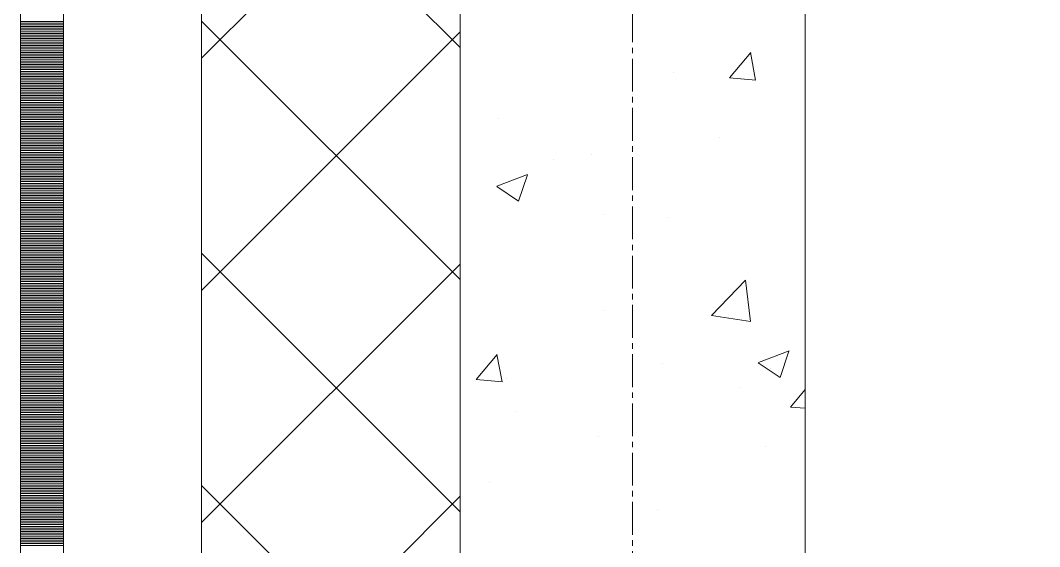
# Model space of a CAD drawing. Header units: millimetres. Extents: x 470010 to 1231400, y -134005 to 421770.
# Drawn here: x 806168 to 806759, y 154413 to 154719 of the extents above; entities that cross this region are included whole.
import ezdxf
from ezdxf.enums import TextEntityAlignment as Align

# ---------------------------------------------------------------- set-up
doc = ezdxf.new("R2010")
doc.units = ezdxf.units.MM
doc.linetypes.add('CENTER2', pattern=[28.575, 19.05, -3.175, 3.175, -3.175])
doc.linetypes.add('DASHED', pattern=[19.05, 12.7, -6.35])
doc.layers.get('Defpoints').update_dxf_attribs({"color": 140})
doc.layers.add('АР_Делит', color=120, linetype='Continuous', lineweight=0, plot=False)
for name, color, linetype, lineweight in [('АР_Стены ПЕНОблок', 52, 'Continuous', 20), ('АР_Тонкая', 254, 'Continuous', 5), ('АР_Утеплитель', 31, 'Continuous', 0), ('АР_Штриховка', 8, 'Continuous', 0)]:
    doc.layers.add(name, color=color, linetype=linetype, lineweight=lineweight)
doc.layers.add('РД_Оси_100', color=7, linetype='Continuous', lineweight=0, true_color=0x525252)
doc.styles.add('style1', font='ARIALN.TTF')

# ---------------------------------------------------------------- blocks, each defined once
blk = doc.blocks.new('СОШ_2200_АР_ОСИ_М100_28.05.24')
at = {"layer": 'АР_Делит', "color": 251, "linetype": 'DASHED', "true_color": 0x636466}
blk.add_lwpolyline([(114955, 135155), (114955, -355), (93595.036, -355), (93595.036, 13855), (94145, 13855), (94145, 68320), (66055, 68320), (66055, 13857.73), (83455, 13857.73), (83455, -355), (45245, -355), (45245, 13145), (44695, 13145), (44695, 26755), (45245, 26755), (45245, 68320), (20455, 68320), (20455, 26755), (27955, 26755), (27955, 13145), (-355, 13145), (-355, 100855)], dxfattribs=at)
at = {"layer": 'РД_Оси_100', "color": 251, "linetype": 'CENTER2', "true_color": 0x636466}
blk.add_line((0, -6155), (0, 139938.679), dxfattribs=at)
blk = doc.blocks.new('A$C9108343f')
at = {"layer": 'АР_Стены ПЕНОблок', "color": 18, "linetype": 'Continuous', "lineweight": 20, "true_color": 0x000000}
for p, q in [((140704.09, 313879.49), (140704.09, 237679.49)), ((140904.09, 237679.49), (140904.09, 313879.49))]:
    blk.add_line(p, q, dxfattribs=at)
at = {"layer": 'АР_Тонкая', "color": 18, "linetype": 'Continuous', "lineweight": 5, "true_color": 0x000000}
for p, q in [((140449.09, 313879.49), (140449.09, 237679.49)), ((140474.09, 313879.49), (140474.09, 237679.49)), ((140474.09, 237679.49), (140474.09, 313879.49)), ((140554.09, 237679.49), (140554.09, 313879.49))]:
    blk.add_line(p, q, dxfattribs=at)
at = {"layer": 'АР_Утеплитель', "color": 18, "linetype": 'Continuous', "lineweight": 0, "true_color": 0x000000}
for p, q in [((140554.09, 313879.49), (140554.09, 237679.49)), ((140704.09, 237679.49), (140704.09, 313879.49))]:
    blk.add_line(p, q, dxfattribs=at)
at = {"layer": 'АР_Штриховка', "color": 18, "linetype": 'Continuous', "lineweight": 0, "true_color": 0x000000}
for p, q in [((140704.09, 255069.1), (140554.09, 255219.1)), ((140554.09, 255062.81), (140704.09, 255212.81)), ((140449.09, 255084.24), (140474.09, 255084.24)), ((140704.09, 254934.4), (140554.09, 255084.4)), ((140449.09, 255083.24), (140474.09, 255083.24)), ((140449.09, 255082.24), (140474.09, 255082.24)), ((140449.09, 255081.24), (140474.09, 255081.24)), ((140449.09, 255080.24), (140474.09, 255080.24)), ((140449.09, 255079.24), (140474.09, 255079.24)), ((140449.09, 255078.24), (140474.09, 255078.24)), ((140554.09, 254928.11), (140704.09, 255078.11)), ((140449.09, 255077.24), (140474.09, 255077.24)), ((140449.09, 255076.24), (140474.09, 255076.24)), ((140449.09, 255075.24), (140474.09, 255075.24)), ((140449.09, 255074.24), (140474.09, 255074.24)), ((140449.09, 255073.24), (140474.09, 255073.24)), ((140449.09, 255072.24), (140474.09, 255072.24)), ((140449.09, 255071.24), (140474.09, 255071.24)), ((140449.09, 255070.24), (140474.09, 255070.24)), ((140449.09, 255069.24), (140474.09, 255069.24)), ((140449.09, 255068.24), (140474.09, 255068.24)), ((140449.09, 255067.24), (140474.09, 255067.24)), ((140449.09, 255066.24), (140474.09, 255066.24)), ((140860.34, 255051.55), (140872.59, 255066.15)), ((140449.09, 255065.24), (140474.09, 255065.24)), ((140449.09, 255064.24), (140474.09, 255064.24)), ((140449.09, 255063.24), (140474.09, 255063.24)), ((140449.09, 255062.24), (140474.09, 255062.24)), ((140449.09, 255061.24), (140474.09, 255061.24)), ((140449.09, 255060.24), (140474.09, 255060.24)), ((140875.31, 255050.18), (140872.37, 255066.1)), ((140449.09, 255059.24), (140474.09, 255059.24)), ((140449.09, 255058.24), (140474.09, 255058.24)), ((140449.09, 255057.24), (140474.09, 255057.24)), ((140449.09, 255056.24), (140474.09, 255056.24)), ((140449.09, 255055.24), (140474.09, 255055.24)), ((140827.63, 255054.82), (140827.63, 255054.82)), ((140449.09, 255054.24), (140474.09, 255054.24)), ((140449.09, 255053.24), (140474.09, 255053.24)), ((140449.09, 255052.24), (140474.09, 255052.24)), ((140449.09, 255051.24), (140474.09, 255051.24)), ((140449.09, 255050.24), (140474.09, 255050.24)), ((140449.09, 255049.24), (140474.09, 255049.24)), ((140860.34, 255051.54), (140875.52, 255050.22)), ((140874.43, 255053.15), (140874.43, 255053.15)), ((140449.09, 255048.24), (140474.09, 255048.24)), ((140449.09, 255047.24), (140474.09, 255047.24)), ((140449.09, 255046.24), (140474.09, 255046.24)), ((140449.09, 255045.24), (140474.09, 255045.24)), ((140449.09, 255044.24), (140474.09, 255044.24)), ((140449.09, 255043.24), (140474.09, 255043.24)), ((140449.09, 255042.24), (140474.09, 255042.24)), ((140449.09, 255041.24), (140474.09, 255041.24)), ((140449.09, 255040.24), (140474.09, 255040.24)), ((140449.09, 255039.24), (140474.09, 255039.24)), ((140449.09, 255038.24), (140474.09, 255038.24)), ((140449.09, 255037.24), (140474.09, 255037.24)), ((140449.09, 255036.24), (140474.09, 255036.24)), ((140449.09, 255035.24), (140474.09, 255035.24)), ((140449.09, 255034.24), (140474.09, 255034.24)), ((140449.09, 255033.24), (140474.09, 255033.24)), ((140449.09, 255032.24), (140474.09, 255032.24)), ((140449.09, 255031.24), (140474.09, 255031.24)), ((140449.09, 255030.24), (140474.09, 255030.24)), ((140449.09, 255029.24), (140474.09, 255029.24)), ((140449.09, 255028.24), (140474.09, 255028.24)), ((140449.09, 255027.24), (140474.09, 255027.24)), ((140449.09, 255026.24), (140474.09, 255026.24)), ((140449.09, 255025.24), (140474.09, 255025.24)), ((140726.3, 255027.72), (140726.3, 255027.72)), ((140449.09, 255024.24), (140474.09, 255024.24)), ((140449.09, 255023.24), (140474.09, 255023.24)), ((140449.09, 255022.24), (140474.09, 255022.24)), ((140449.09, 255021.24), (140474.09, 255021.24)), ((140449.09, 255020.24), (140474.09, 255020.24)), ((140449.09, 255019.24), (140474.09, 255019.24)), ((140449.09, 255018.24), (140474.09, 255018.24)), ((140449.09, 255017.24), (140474.09, 255017.24)), ((140449.09, 255016.24), (140474.09, 255016.24)), ((140449.09, 255015.24), (140474.09, 255015.24)), ((140449.09, 255014.24), (140474.09, 255014.24)), ((140449.09, 255013.24), (140474.09, 255013.24)), ((140854.52, 255016.94), (140854.52, 255016.94)), ((140449.09, 255012.24), (140474.09, 255012.24)), ((140449.09, 255011.24), (140474.09, 255011.24)), ((140449.09, 255010.24), (140474.09, 255010.24)), ((140449.09, 255009.24), (140474.09, 255009.24)), ((140449.09, 255008.24), (140474.09, 255008.24)), ((140449.09, 255007.24), (140474.09, 255007.24)), ((140780.25, 255007.09), (140780.25, 255007.09)), ((140449.09, 255006.24), (140474.09, 255006.24)), ((140449.09, 255005.24), (140474.09, 255005.24)), ((140449.09, 255004.24), (140474.09, 255004.24)), ((140449.09, 255003.24), (140474.09, 255003.24)), ((140449.09, 255002.24), (140474.09, 255002.24)), ((140449.09, 255001.24), (140474.09, 255001.24)), ((140758.32, 255004.27), (140758.32, 255004.27)), ((140449.09, 255000.24), (140474.09, 255000.24)), ((140449.09, 254999.24), (140474.09, 254999.24)), ((140449.09, 254998.24), (140474.09, 254998.24)), ((140449.09, 254997.24), (140474.09, 254997.24)), ((140449.09, 254996.24), (140474.09, 254996.24)), ((140449.09, 254995.24), (140474.09, 254995.24)), ((140725.41, 254988.56), (140743.2, 254995.39)), ((140449.09, 254994.24), (140474.09, 254994.24)), ((140449.09, 254993.24), (140474.09, 254993.24)), ((140449.09, 254992.24), (140474.09, 254992.24)), ((140449.09, 254991.24), (140474.09, 254991.24)), ((140449.09, 254990.24), (140474.09, 254990.24)), ((140737.97, 254979.85), (140743.12, 254995.2)), ((140449.09, 254989.24), (140474.09, 254989.24)), ((140449.09, 254988.24), (140474.09, 254988.24)), ((140449.09, 254987.24), (140474.09, 254987.24)), ((140449.09, 254986.24), (140474.09, 254986.24)), ((140449.09, 254985.24), (140474.09, 254985.24)), ((140449.09, 254984.24), (140474.09, 254984.24)), ((140725.33, 254988.37), (140737.96, 254979.85)), ((140449.09, 254983.24), (140474.09, 254983.24)), ((140449.09, 254982.24), (140474.09, 254982.24)), ((140449.09, 254981.24), (140474.09, 254981.24)), ((140449.09, 254980.24), (140474.09, 254980.24)), ((140449.09, 254979.24), (140474.09, 254979.24)), ((140449.09, 254978.24), (140474.09, 254978.24)), ((140449.09, 254977.24), (140474.09, 254977.24)), ((140449.09, 254976.24), (140474.09, 254976.24)), ((140449.09, 254975.24), (140474.09, 254975.24)), ((140449.09, 254974.24), (140474.09, 254974.24)), ((140449.09, 254973.24), (140474.09, 254973.24)), ((140449.09, 254972.24), (140474.09, 254972.24)), ((140787.16, 254971.95), (140787.16, 254971.95)), ((140449.09, 254971.24), (140474.09, 254971.24)), ((140449.09, 254970.24), (140474.09, 254970.24)), ((140449.09, 254969.24), (140474.09, 254969.24)), ((140449.09, 254968.24), (140474.09, 254968.24)), ((140449.09, 254967.24), (140474.09, 254967.24)), ((140449.09, 254966.24), (140474.09, 254966.24)), ((140824.55, 254970.26), (140824.55, 254970.26)), ((140449.09, 254965.24), (140474.09, 254965.24)), ((140449.09, 254964.24), (140474.09, 254964.24)), ((140449.09, 254963.24), (140474.09, 254963.24)), ((140449.09, 254962.24), (140474.09, 254962.24)), ((140449.09, 254961.24), (140474.09, 254961.24)), ((140449.09, 254960.24), (140474.09, 254960.24)), ((140449.09, 254959.24), (140474.09, 254959.24)), ((140449.09, 254958.24), (140474.09, 254958.24)), ((140449.09, 254957.24), (140474.09, 254957.24)), ((140449.09, 254956.24), (140474.09, 254956.24)), ((140449.09, 254955.24), (140474.09, 254955.24)), ((140449.09, 254954.24), (140474.09, 254954.24)), ((140449.09, 254953.24), (140474.09, 254953.24)), ((140449.09, 254952.24), (140474.09, 254952.24)), ((140449.09, 254951.24), (140474.09, 254951.24)), ((140449.09, 254950.24), (140474.09, 254950.24)), ((140449.09, 254949.24), (140474.09, 254949.24)), ((140449.09, 254948.24), (140474.09, 254948.24)), ((140704.09, 254799.69), (140554.09, 254949.69)), ((140449.09, 254947.24), (140474.09, 254947.24)), ((140449.09, 254946.24), (140474.09, 254946.24)), ((140449.09, 254945.24), (140474.09, 254945.24)), ((140449.09, 254944.24), (140474.09, 254944.24)), ((140449.09, 254943.24), (140474.09, 254943.24)), ((140449.09, 254942.24), (140474.09, 254942.24)), ((140554.09, 254793.41), (140704.09, 254943.41)), ((140449.09, 254941.24), (140474.09, 254941.24)), ((140449.09, 254940.24), (140474.09, 254940.24)), ((140449.09, 254939.24), (140474.09, 254939.24)), ((140449.09, 254938.24), (140474.09, 254938.24)), ((140449.09, 254937.24), (140474.09, 254937.24)), ((140449.09, 254936.24), (140474.09, 254936.24)), ((140449.09, 254935.24), (140474.09, 254935.24)), ((140449.09, 254934.24), (140474.09, 254934.24)), ((140449.09, 254933.24), (140474.09, 254933.24)), ((140449.09, 254932.24), (140474.09, 254932.24)), ((140449.09, 254931.24), (140474.09, 254931.24)), ((140449.09, 254930.24), (140474.09, 254930.24)), ((140849.85, 254913.53), (140869.64, 254934.15)), ((140872.41, 254910.03), (140869.6, 254934.15)), ((140449.09, 254929.24), (140474.09, 254929.24)), ((140449.09, 254928.24), (140474.09, 254928.24)), ((140449.09, 254927.24), (140474.09, 254927.24)), ((140449.09, 254926.24), (140474.09, 254926.24)), ((140449.09, 254925.24), (140474.09, 254925.24)), ((140449.09, 254924.24), (140474.09, 254924.24)), ((140449.09, 254923.24), (140474.09, 254923.24)), ((140449.09, 254922.24), (140474.09, 254922.24)), ((140449.09, 254921.24), (140474.09, 254921.24)), ((140449.09, 254920.24), (140474.09, 254920.24)), ((140449.09, 254919.24), (140474.09, 254919.24)), ((140449.09, 254918.24), (140474.09, 254918.24)), ((140449.09, 254917.24), (140474.09, 254917.24)), ((140449.09, 254916.24), (140474.09, 254916.24)), ((140449.09, 254915.24), (140474.09, 254915.24)), ((140449.09, 254914.24), (140474.09, 254914.24)), ((140449.09, 254913.24), (140474.09, 254913.24)), ((140787.7, 254916.75), (140787.7, 254916.75)), ((140849.83, 254913.59), (140872.42, 254910.09)), ((140449.09, 254912.24), (140474.09, 254912.24)), ((140449.09, 254911.24), (140474.09, 254911.24)), ((140449.09, 254910.24), (140474.09, 254910.24)), ((140449.09, 254909.24), (140474.09, 254909.24)), ((140449.09, 254908.24), (140474.09, 254908.24)), ((140449.09, 254907.24), (140474.09, 254907.24)), ((140449.09, 254906.24), (140474.09, 254906.24)), ((140449.09, 254905.24), (140474.09, 254905.24)), ((140449.09, 254904.24), (140474.09, 254904.24)), ((140449.09, 254903.24), (140474.09, 254903.24)), ((140449.09, 254902.24), (140474.09, 254902.24)), ((140449.09, 254901.24), (140474.09, 254901.24)), ((140449.09, 254900.24), (140474.09, 254900.24)), ((140449.09, 254899.24), (140474.09, 254899.24)), ((140449.09, 254898.24), (140474.09, 254898.24)), ((140449.09, 254897.24), (140474.09, 254897.24)), ((140449.09, 254896.24), (140474.09, 254896.24)), ((140449.09, 254895.24), (140474.09, 254895.24)), ((140449.09, 254894.24), (140474.09, 254894.24)), ((140449.09, 254893.24), (140474.09, 254893.24)), ((140449.09, 254892.24), (140474.09, 254892.24)), ((140449.09, 254891.24), (140474.09, 254891.24)), ((140449.09, 254890.24), (140474.09, 254890.24)), ((140449.09, 254889.24), (140474.09, 254889.24)), ((140713.4, 254876.44), (140725.64, 254891.03)), ((140728.37, 254875.06), (140725.43, 254890.98)), ((140877.03, 254886.3), (140894.81, 254893.12)), ((140889.58, 254877.58), (140894.73, 254892.93)), ((140449.09, 254888.24), (140474.09, 254888.24)), ((140449.09, 254887.24), (140474.09, 254887.24)), ((140449.09, 254886.24), (140474.09, 254886.24)), ((140449.09, 254885.24), (140474.09, 254885.24)), ((140449.09, 254884.24), (140474.09, 254884.24)), ((140449.09, 254883.24), (140474.09, 254883.24)), ((140821.46, 254885.71), (140821.46, 254885.71)), ((140876.94, 254886.11), (140889.58, 254877.59)), ((140884.16, 254883.07), (140884.16, 254883.07)), ((140449.09, 254882.24), (140474.09, 254882.24)), ((140449.09, 254881.24), (140474.09, 254881.24)), ((140449.09, 254880.24), (140474.09, 254880.24)), ((140449.09, 254879.24), (140474.09, 254879.24)), ((140449.09, 254878.24), (140474.09, 254878.24)), ((140449.09, 254877.24), (140474.09, 254877.24)), ((140730.79, 254877.3), (140730.79, 254877.3)), ((140449.09, 254876.24), (140474.09, 254876.24)), ((140449.09, 254875.24), (140474.09, 254875.24)), ((140449.09, 254874.24), (140474.09, 254874.24)), ((140449.09, 254873.24), (140474.09, 254873.24)), ((140449.09, 254872.24), (140474.09, 254872.24)), ((140449.09, 254871.24), (140474.09, 254871.24)), ((140713.4, 254876.43), (140728.58, 254875.1)), ((140866.38, 254871.57), (140866.38, 254871.57)), ((140449.09, 254870.24), (140474.09, 254870.24)), ((140449.09, 254869.24), (140474.09, 254869.24)), ((140449.09, 254868.24), (140474.09, 254868.24)), ((140449.09, 254867.24), (140474.09, 254867.24)), ((140449.09, 254866.24), (140474.09, 254866.24)), ((140449.09, 254865.24), (140474.09, 254865.24)), ((140895.58, 254860.5), (140904.09, 254870.64)), ((140449.09, 254864.24), (140474.09, 254864.24)), ((140449.09, 254863.24), (140474.09, 254863.24)), ((140449.09, 254862.24), (140474.09, 254862.24)), ((140449.09, 254861.24), (140474.09, 254861.24)), ((140449.09, 254860.24), (140474.09, 254860.24)), ((140895.58, 254860.49), (140904.09, 254859.74)), ((140449.09, 254859.24), (140474.09, 254859.24)), ((140449.09, 254858.24), (140474.09, 254858.24)), ((140449.09, 254857.24), (140474.09, 254857.24)), ((140449.09, 254856.24), (140474.09, 254856.24)), ((140449.09, 254855.24), (140474.09, 254855.24)), ((140449.09, 254854.24), (140474.09, 254854.24)), ((140736.03, 254857.64), (140736.03, 254857.64)), ((140449.09, 254853.24), (140474.09, 254853.24)), ((140449.09, 254852.24), (140474.09, 254852.24)), ((140449.09, 254851.24), (140474.09, 254851.24)), ((140449.09, 254850.24), (140474.09, 254850.24)), ((140449.09, 254849.24), (140474.09, 254849.24)), ((140449.09, 254848.24), (140474.09, 254848.24)), ((140449.09, 254847.24), (140474.09, 254847.24)), ((140449.09, 254846.24), (140474.09, 254846.24)), ((140449.09, 254845.24), (140474.09, 254845.24)), ((140449.09, 254844.24), (140474.09, 254844.24)), ((140449.09, 254843.24), (140474.09, 254843.24)), ((140449.09, 254842.24), (140474.09, 254842.24)), ((140784.35, 254843.18), (140784.35, 254843.18)), ((140449.09, 254841.24), (140474.09, 254841.24)), ((140449.09, 254840.24), (140474.09, 254840.24)), ((140449.09, 254839.24), (140474.09, 254839.24)), ((140449.09, 254838.24), (140474.09, 254838.24)), ((140449.09, 254837.24), (140474.09, 254837.24)), ((140449.09, 254836.24), (140474.09, 254836.24)), ((140881.29, 254837.69), (140881.29, 254837.69)), ((140449.09, 254835.24), (140474.09, 254835.24)), ((140449.09, 254834.24), (140474.09, 254834.24)), ((140449.09, 254833.24), (140474.09, 254833.24)), ((140449.09, 254832.24), (140474.09, 254832.24)), ((140449.09, 254831.24), (140474.09, 254831.24)), ((140449.09, 254830.24), (140474.09, 254830.24)), ((140449.09, 254829.24), (140474.09, 254829.24)), ((140449.09, 254828.24), (140474.09, 254828.24)), ((140449.09, 254827.24), (140474.09, 254827.24)), ((140449.09, 254826.24), (140474.09, 254826.24)), ((140449.09, 254825.24), (140474.09, 254825.24)), ((140449.09, 254824.24), (140474.09, 254824.24)), ((140449.09, 254823.24), (140474.09, 254823.24)), ((140449.09, 254822.24), (140474.09, 254822.24)), ((140449.09, 254821.24), (140474.09, 254821.24)), ((140449.09, 254820.24), (140474.09, 254820.24)), ((140449.09, 254819.24), (140474.09, 254819.24)), ((140449.09, 254818.24), (140474.09, 254818.24)), ((140449.09, 254817.24), (140474.09, 254817.24)), ((140449.09, 254816.24), (140474.09, 254816.24)), ((140449.09, 254815.24), (140474.09, 254815.24)), ((140449.09, 254814.24), (140474.09, 254814.24)), ((140449.09, 254813.24), (140474.09, 254813.24)), ((140449.09, 254812.24), (140474.09, 254812.24)), ((140704.09, 254664.99), (140554.09, 254814.99)), ((140720.88, 254816.57), (140720.88, 254816.57)), ((140449.09, 254811.24), (140474.09, 254811.24)), ((140449.09, 254810.24), (140474.09, 254810.24)), ((140449.09, 254809.24), (140474.09, 254809.24)), ((140449.09, 254808.24), (140474.09, 254808.24)), ((140449.09, 254807.24), (140474.09, 254807.24)), ((140449.09, 254806.24), (140474.09, 254806.24)), ((140554.09, 254658.7), (140704.09, 254808.7)), ((140449.09, 254805.24), (140474.09, 254805.24)), ((140449.09, 254804.24), (140474.09, 254804.24)), ((140449.09, 254803.24), (140474.09, 254803.24)), ((140449.09, 254802.24), (140474.09, 254802.24)), ((140449.09, 254801.24), (140474.09, 254801.24)), ((140449.09, 254800.24), (140474.09, 254800.24)), ((140818.37, 254801.15), (140818.37, 254801.15)), ((140449.09, 254799.24), (140474.09, 254799.24)), ((140449.09, 254798.24), (140474.09, 254798.24)), ((140449.09, 254797.24), (140474.09, 254797.24)), ((140449.09, 254796.24), (140474.09, 254796.24)), ((140449.09, 254795.24), (140474.09, 254795.24)), ((140449.09, 254794.24), (140474.09, 254794.24)), ((140449.09, 254793.24), (140474.09, 254793.24)), ((140449.09, 254792.24), (140474.09, 254792.24)), ((140449.09, 254791.24), (140474.09, 254791.24)), ((140449.09, 254790.24), (140474.09, 254790.24)), ((140449.09, 254789.24), (140474.09, 254789.24)), ((140449.09, 254788.24), (140474.09, 254788.24)), ((140449.09, 254787.24), (140474.09, 254787.24)), ((140449.09, 254786.24), (140474.09, 254786.24)), ((140449.09, 254785.24), (140474.09, 254785.24)), ((140449.09, 254784.24), (140474.09, 254784.24)), ((140449.09, 254783.24), (140474.09, 254783.24)), ((140449.09, 254782.24), (140474.09, 254782.24)), ((140449.09, 254781.24), (140474.09, 254781.24)), ((140449.09, 254780.24), (140474.09, 254780.24))]:
    blk.add_line(p, q, dxfattribs=at)
at = {"layer": 'РД_Оси_100'}
blk.add_blockref('СОШ_2200_АР_ОСИ_М100_28.05.24', (140804.09, 223079.49), dxfattribs=at)
at = {"layer": 'Defpoints', "color": 18, "true_color": 0x000000, "style": 'style1'}
for p in [(143949.34, 316089.12), (143974.98, 281639.5), (143890.4, 273244.71), (143839.99, 264276.81), (143967.75, 254892.38), (12251.96, 104178.14), (12382.58, 96023.14)]:
    blk.add_attdef('АР-ПОМЕЩЕНИЕ:НАИМЕНОВАНИЕ', text='', height=100, dxfattribs=at).set_placement(p, align=Align.MIDDLE)
at = {"layer": 'Defpoints', "color": 18, "true_color": 0x000000, "style": 'style1', "flags": 8}
for p in [(143951.3, 279099.09), (143848.34, 269251.11), (143875.33, 260094.25), (144049.74, 250824.7), (163419.28, 238153.36), (155897.46, 237965.97), (183037.2, 237965.97), (143342.94, 237876.19)]:
    blk.add_attdef('АР-ПОМЕЩЕНИЕ:НАИМЕНОВАНИЕ', text='', height=100, dxfattribs=at).set_placement(p, align=Align.MIDDLE)

msp = doc.modelspace()

# ---------------------------------------------------------------- linework, layer by layer
at = {"layer": 'АР_Стены ПЕНОблок', "color": 18, "linetype": 'Continuous', "lineweight": 20, "true_color": 0x000000}
for p, q in [((806422.706, 213513.251), (806422.706, 137313.251)), ((806622.706, 137313.251), (806622.706, 213513.251))]:
    msp.add_line(p, q, dxfattribs=at)
at = {"layer": 'АР_Тонкая', "color": 18, "linetype": 'Continuous', "lineweight": 5, "true_color": 0x000000}
for p, q in [((806167.706, 213513.251), (806167.706, 137313.251)), ((806192.706, 213513.251), (806192.706, 137313.251)), ((806192.706, 137313.251), (806192.706, 213513.251)), ((806272.706, 137313.251), (806272.706, 213513.251))]:
    msp.add_line(p, q, dxfattribs=at)
at = {"layer": 'АР_Утеплитель', "color": 18, "linetype": 'Continuous', "lineweight": 0, "true_color": 0x000000}
for p, q in [((806272.706, 213513.251), (806272.706, 137313.251)), ((806422.706, 137313.251), (806422.706, 213513.251))]:
    msp.add_line(p, q, dxfattribs=at)
at = {"layer": 'АР_Штриховка', "color": 18, "linetype": 'Continuous', "lineweight": 0, "true_color": 0x000000}
for p, q in [((806422.706, 154702.858), (806272.706, 154852.858)), ((806272.706, 154696.571), (806422.706, 154846.571)), ((806167.706, 154718), (806192.706, 154718)), ((806167.706, 154717), (806192.706, 154717)), ((806167.706, 154716), (806192.706, 154716)), ((806422.706, 154568.154), (806272.706, 154718.154)), ((806167.706, 154715), (806192.706, 154715)), ((806167.706, 154714), (806192.706, 154714)), ((806167.706, 154713), (806192.706, 154713)), ((806167.706, 154712), (806192.706, 154712)), ((806167.706, 154711), (806192.706, 154711)), ((806167.706, 154710), (806192.706, 154710)), ((806272.706, 154561.867), (806422.706, 154711.867)), ((806167.706, 154709), (806192.706, 154709)), ((806167.706, 154708), (806192.706, 154708)), ((806167.706, 154707), (806192.706, 154707)), ((806167.706, 154706), (806192.706, 154706)), ((806167.706, 154705), (806192.706, 154705)), ((806167.706, 154704), (806192.706, 154704)), ((806167.706, 154703), (806192.706, 154703)), ((806167.706, 154702), (806192.706, 154702)), ((806167.706, 154701), (806192.706, 154701)), ((806167.706, 154700), (806192.706, 154700)), ((806167.706, 154699), (806192.706, 154699)), ((806578.953, 154685.312), (806591.198, 154699.905)), ((806593.923, 154683.934), (806590.986, 154699.856)), ((806167.706, 154698), (806192.706, 154698)), ((806167.706, 154697), (806192.706, 154697)), ((806167.706, 154696), (806192.706, 154696)), ((806167.706, 154695), (806192.706, 154695)), ((806167.706, 154694), (806192.706, 154694)), ((806167.706, 154693), (806192.706, 154693)), ((806167.706, 154692), (806192.706, 154692)), ((806167.706, 154691), (806192.706, 154691)), ((806167.706, 154690), (806192.706, 154690)), ((806167.706, 154689), (806192.706, 154689)), ((806167.706, 154688), (806192.706, 154688)), ((806167.706, 154687), (806192.706, 154687)), ((806167.706, 154686), (806192.706, 154686)), ((806167.706, 154685), (806192.706, 154685)), ((806167.706, 154684), (806192.706, 154684)), ((806167.706, 154683), (806192.706, 154683)), ((806167.706, 154682), (806192.706, 154682)), ((806167.706, 154681), (806192.706, 154681)), ((806578.952, 154685.302), (806594.134, 154683.974)), ((806167.706, 154680), (806192.706, 154680)), ((806167.706, 154679), (806192.706, 154679)), ((806167.706, 154678), (806192.706, 154678)), ((806167.706, 154677), (806192.706, 154677)), ((806167.706, 154676), (806192.706, 154676)), ((806167.706, 154675), (806192.706, 154675)), ((806167.706, 154674), (806192.706, 154674)), ((806167.706, 154673), (806192.706, 154673)), ((806167.706, 154672), (806192.706, 154672)), ((806167.706, 154671), (806192.706, 154671)), ((806167.706, 154670), (806192.706, 154670)), ((806167.706, 154669), (806192.706, 154669)), ((806167.706, 154668), (806192.706, 154668)), ((806167.706, 154667), (806192.706, 154667)), ((806167.706, 154666), (806192.706, 154666)), ((806167.706, 154665), (806192.706, 154665)), ((806167.706, 154664), (806192.706, 154664)), ((806167.706, 154663), (806192.706, 154663)), ((806167.706, 154662), (806192.706, 154662)), ((806167.706, 154661), (806192.706, 154661)), ((806167.706, 154660), (806192.706, 154660)), ((806167.706, 154659), (806192.706, 154659)), ((806167.706, 154658), (806192.706, 154658)), ((806167.706, 154657), (806192.706, 154657)), ((806167.706, 154656), (806192.706, 154656)), ((806167.706, 154655), (806192.706, 154655)), ((806167.706, 154654), (806192.706, 154654)), ((806167.706, 154653), (806192.706, 154653)), ((806167.706, 154652), (806192.706, 154652)), ((806167.706, 154651), (806192.706, 154651)), ((806167.706, 154650), (806192.706, 154650)), ((806167.706, 154649), (806192.706, 154649)), ((806167.706, 154648), (806192.706, 154648)), ((806167.706, 154647), (806192.706, 154647)), ((806167.706, 154646), (806192.706, 154646)), ((806167.706, 154645), (806192.706, 154645)), ((806167.706, 154644), (806192.706, 154644)), ((806167.706, 154643), (806192.706, 154643)), ((806167.706, 154642), (806192.706, 154642)), ((806167.706, 154641), (806192.706, 154641)), ((806167.706, 154640), (806192.706, 154640)), ((806167.706, 154639), (806192.706, 154639)), ((806167.706, 154638), (806192.706, 154638)), ((806167.706, 154637), (806192.706, 154637)), ((806167.706, 154636), (806192.706, 154636)), ((806167.706, 154635), (806192.706, 154635)), ((806167.706, 154634), (806192.706, 154634)), ((806167.706, 154633), (806192.706, 154633)), ((806167.706, 154632), (806192.706, 154632)), ((806167.706, 154631), (806192.706, 154631)), ((806167.706, 154630), (806192.706, 154630)), ((806167.706, 154629), (806192.706, 154629)), ((806167.706, 154628), (806192.706, 154628)), ((806444.026, 154622.319), (806461.81, 154629.146)), ((806456.581, 154613.607), (806461.732, 154628.956)), ((806167.706, 154627), (806192.706, 154627)), ((806167.706, 154626), (806192.706, 154626)), ((806167.706, 154625), (806192.706, 154625)), ((806167.706, 154624), (806192.706, 154624)), ((806167.706, 154623), (806192.706, 154623)), ((806167.706, 154622), (806192.706, 154622)), ((806443.94, 154622.131), (806456.575, 154613.609)), ((806167.706, 154621), (806192.706, 154621)), ((806167.706, 154620), (806192.706, 154620)), ((806167.706, 154619), (806192.706, 154619)), ((806167.706, 154618), (806192.706, 154618)), ((806167.706, 154617), (806192.706, 154617)), ((806167.706, 154616), (806192.706, 154616)), ((806167.706, 154615), (806192.706, 154615)), ((806167.706, 154614), (806192.706, 154614)), ((806167.706, 154613), (806192.706, 154613)), ((806167.706, 154612), (806192.706, 154612)), ((806167.706, 154611), (806192.706, 154611)), ((806167.706, 154610), (806192.706, 154610)), ((806167.706, 154609), (806192.706, 154609)), ((806167.706, 154608), (806192.706, 154608)), ((806167.706, 154607), (806192.706, 154607)), ((806167.706, 154606), (806192.706, 154606)), ((806167.706, 154605), (806192.706, 154605)), ((806167.706, 154604), (806192.706, 154604)), ((806167.706, 154603), (806192.706, 154603)), ((806167.706, 154602), (806192.706, 154602)), ((806167.706, 154601), (806192.706, 154601)), ((806167.706, 154600), (806192.706, 154600)), ((806167.706, 154599), (806192.706, 154599)), ((806167.706, 154598), (806192.706, 154598)), ((806167.706, 154597), (806192.706, 154597)), ((806167.706, 154596), (806192.706, 154596)), ((806167.706, 154595), (806192.706, 154595)), ((806167.706, 154594), (806192.706, 154594)), ((806167.706, 154593), (806192.706, 154593)), ((806167.706, 154592), (806192.706, 154592)), ((806167.706, 154591), (806192.706, 154591)), ((806167.706, 154590), (806192.706, 154590)), ((806167.706, 154589), (806192.706, 154589)), ((806167.706, 154588), (806192.706, 154588)), ((806167.706, 154587), (806192.706, 154587)), ((806167.706, 154586), (806192.706, 154586)), ((806167.706, 154585), (806192.706, 154585)), ((806167.706, 154584), (806192.706, 154584)), ((806167.706, 154583), (806192.706, 154583)), ((806167.706, 154582), (806192.706, 154582)), ((806167.706, 154581), (806192.706, 154581)), ((806167.706, 154580), (806192.706, 154580)), ((806422.706, 154433.45), (806272.706, 154583.45)), ((806167.706, 154579), (806192.706, 154579)), ((806167.706, 154578), (806192.706, 154578)), ((806167.706, 154577), (806192.706, 154577)), ((806167.706, 154576), (806192.706, 154576)), ((806167.706, 154575), (806192.706, 154575)), ((806167.706, 154574), (806192.706, 154574)), ((806272.706, 154427.163), (806422.706, 154577.163)), ((806167.706, 154573), (806192.706, 154573)), ((806167.706, 154572), (806192.706, 154572)), ((806167.706, 154571), (806192.706, 154571)), ((806167.706, 154570), (806192.706, 154570)), ((806167.706, 154569), (806192.706, 154569)), ((806167.706, 154568), (806192.706, 154568)), ((806167.706, 154567), (806192.706, 154567)), ((806167.706, 154566), (806192.706, 154566)), ((806167.706, 154565), (806192.706, 154565)), ((806167.706, 154564), (806192.706, 154564)), ((806167.706, 154563), (806192.706, 154563)), ((806568.464, 154547.293), (806588.248, 154567.911)), ((806591.018, 154543.785), (806588.212, 154567.907)), ((806167.706, 154562), (806192.706, 154562)), ((806167.706, 154561), (806192.706, 154561)), ((806167.706, 154560), (806192.706, 154560)), ((806167.706, 154559), (806192.706, 154559)), ((806167.706, 154558), (806192.706, 154558)), ((806167.706, 154557), (806192.706, 154557)), ((806167.706, 154556), (806192.706, 154556)), ((806167.706, 154555), (806192.706, 154555)), ((806167.706, 154554), (806192.706, 154554)), ((806167.706, 154553), (806192.706, 154553)), ((806167.706, 154552), (806192.706, 154552)), ((806167.706, 154551), (806192.706, 154551)), ((806167.706, 154550), (806192.706, 154550)), ((806167.706, 154549), (806192.706, 154549)), ((806167.706, 154548), (806192.706, 154548)), ((806167.706, 154547), (806192.706, 154547)), ((806167.706, 154546), (806192.706, 154546)), ((806167.706, 154545), (806192.706, 154545)), ((806568.438, 154547.349), (806591.028, 154543.846)), ((806167.706, 154544), (806192.706, 154544)), ((806167.706, 154543), (806192.706, 154543)), ((806167.706, 154542), (806192.706, 154542)), ((806167.706, 154541), (806192.706, 154541)), ((806167.706, 154540), (806192.706, 154540)), ((806167.706, 154539), (806192.706, 154539)), ((806167.706, 154538), (806192.706, 154538)), ((806167.706, 154537), (806192.706, 154537)), ((806167.706, 154536), (806192.706, 154536)), ((806167.706, 154535), (806192.706, 154535)), ((806167.706, 154534), (806192.706, 154534)), ((806167.706, 154533), (806192.706, 154533)), ((806167.706, 154532), (806192.706, 154532)), ((806167.706, 154531), (806192.706, 154531)), ((806167.706, 154530), (806192.706, 154530)), ((806167.706, 154529), (806192.706, 154529)), ((806167.706, 154528), (806192.706, 154528)), ((806167.706, 154527), (806192.706, 154527)), ((806595.64, 154520.054), (806613.425, 154526.881)), ((806608.196, 154511.342), (806613.346, 154526.691)), ((806167.706, 154526), (806192.706, 154526)), ((806167.706, 154525), (806192.706, 154525)), ((806167.706, 154524), (806192.706, 154524)), ((806167.706, 154523), (806192.706, 154523)), ((806167.706, 154522), (806192.706, 154522)), ((806167.706, 154521), (806192.706, 154521)), ((806432.012, 154510.194), (806444.257, 154524.787)), ((806446.982, 154508.817), (806444.045, 154524.738)), ((806167.706, 154520), (806192.706, 154520)), ((806167.706, 154519), (806192.706, 154519)), ((806167.706, 154518), (806192.706, 154518)), ((806167.706, 154517), (806192.706, 154517)), ((806167.706, 154516), (806192.706, 154516)), ((806167.706, 154515), (806192.706, 154515)), ((806595.555, 154519.866), (806608.189, 154511.344)), ((806167.706, 154514), (806192.706, 154514)), ((806167.706, 154513), (806192.706, 154513)), ((806167.706, 154512), (806192.706, 154512)), ((806167.706, 154511), (806192.706, 154511)), ((806167.706, 154510), (806192.706, 154510)), ((806167.706, 154509), (806192.706, 154509)), ((806432.011, 154510.184), (806447.193, 154508.856)), ((806167.706, 154508), (806192.706, 154508)), ((806167.706, 154507), (806192.706, 154507)), ((806167.706, 154506), (806192.706, 154506)), ((806167.706, 154505), (806192.706, 154505)), ((806167.706, 154504), (806192.706, 154504)), ((806167.706, 154503), (806192.706, 154503)), ((806614.197, 154494.255), (806622.706, 154504.396)), ((806167.706, 154502), (806192.706, 154502)), ((806167.706, 154501), (806192.706, 154501)), ((806167.706, 154500), (806192.706, 154500)), ((806167.706, 154499), (806192.706, 154499)), ((806167.706, 154498), (806192.706, 154498)), ((806167.706, 154497), (806192.706, 154497)), ((806167.706, 154496), (806192.706, 154496)), ((806167.706, 154495), (806192.706, 154495)), ((806167.706, 154494), (806192.706, 154494)), ((806167.706, 154493), (806192.706, 154493)), ((806167.706, 154492), (806192.706, 154492)), ((806614.196, 154494.245), (806622.706, 154493.501)), ((806167.706, 154491), (806192.706, 154491)), ((806167.706, 154490), (806192.706, 154490)), ((806167.706, 154489), (806192.706, 154489)), ((806167.706, 154488), (806192.706, 154488)), ((806167.706, 154487), (806192.706, 154487)), ((806167.706, 154486), (806192.706, 154486)), ((806167.706, 154485), (806192.706, 154485)), ((806167.706, 154484), (806192.706, 154484)), ((806167.706, 154483), (806192.706, 154483)), ((806167.706, 154482), (806192.706, 154482)), ((806167.706, 154481), (806192.706, 154481)), ((806167.706, 154480), (806192.706, 154480)), ((806167.706, 154479), (806192.706, 154479)), ((806167.706, 154478), (806192.706, 154478)), ((806167.706, 154477), (806192.706, 154477)), ((806167.706, 154476), (806192.706, 154476)), ((806167.706, 154475), (806192.706, 154475)), ((806167.706, 154474), (806192.706, 154474)), ((806167.706, 154473), (806192.706, 154473)), ((806167.706, 154472), (806192.706, 154472)), ((806167.706, 154471), (806192.706, 154471)), ((806167.706, 154470), (806192.706, 154470)), ((806167.706, 154469), (806192.706, 154469)), ((806167.706, 154468), (806192.706, 154468)), ((806167.706, 154467), (806192.706, 154467)), ((806167.706, 154466), (806192.706, 154466)), ((806167.706, 154465), (806192.706, 154465)), ((806167.706, 154464), (806192.706, 154464)), ((806167.706, 154463), (806192.706, 154463)), ((806167.706, 154462), (806192.706, 154462)), ((806167.706, 154461), (806192.706, 154461)), ((806167.706, 154460), (806192.706, 154460)), ((806167.706, 154459), (806192.706, 154459)), ((806167.706, 154458), (806192.706, 154458)), ((806167.706, 154457), (806192.706, 154457)), ((806167.706, 154456), (806192.706, 154456)), ((806167.706, 154455), (806192.706, 154455)), ((806167.706, 154454), (806192.706, 154454)), ((806167.706, 154453), (806192.706, 154453)), ((806167.706, 154452), (806192.706, 154452)), ((806167.706, 154451), (806192.706, 154451)), ((806167.706, 154450), (806192.706, 154450)), ((806167.706, 154449), (806192.706, 154449)), ((806167.706, 154448), (806192.706, 154448)), ((806167.706, 154447), (806192.706, 154447)), ((806167.706, 154446), (806192.706, 154446)), ((806167.706, 154445), (806192.706, 154445)), ((806167.706, 154444), (806192.706, 154444)), ((806422.706, 154298.746), (806272.706, 154448.746)), ((806167.706, 154443), (806192.706, 154443)), ((806167.706, 154442), (806192.706, 154442)), ((806167.706, 154441), (806192.706, 154441)), ((806167.706, 154440), (806192.706, 154440)), ((806167.706, 154439), (806192.706, 154439)), ((806167.706, 154438), (806192.706, 154438)), ((806272.706, 154292.459), (806422.706, 154442.459)), ((806167.706, 154437), (806192.706, 154437)), ((806167.706, 154436), (806192.706, 154436)), ((806167.706, 154435), (806192.706, 154435)), ((806167.706, 154434), (806192.706, 154434)), ((806167.706, 154433), (806192.706, 154433)), ((806167.706, 154432), (806192.706, 154432)), ((806167.706, 154431), (806192.706, 154431)), ((806167.706, 154430), (806192.706, 154430)), ((806167.706, 154429), (806192.706, 154429)), ((806167.706, 154428), (806192.706, 154428)), ((806167.706, 154427), (806192.706, 154427)), ((806167.706, 154426), (806192.706, 154426)), ((806167.706, 154425), (806192.706, 154425)), ((806167.706, 154424), (806192.706, 154424)), ((806167.706, 154423), (806192.706, 154423)), ((806167.706, 154422), (806192.706, 154422)), ((806167.706, 154421), (806192.706, 154421)), ((806167.706, 154420), (806192.706, 154420)), ((806167.706, 154419), (806192.706, 154419)), ((806167.706, 154418), (806192.706, 154418)), ((806167.706, 154417), (806192.706, 154417)), ((806167.706, 154416), (806192.706, 154416)), ((806167.706, 154415), (806192.706, 154415)), ((806167.706, 154414), (806192.706, 154414))]:
    msp.add_line(p, q, dxfattribs=at)

# ---------------------------------------------------------------- block references
msp.add_blockref('A$C9108343f', (665718.612, -100366.242))
at = {"layer": 'РД_Оси_100'}
msp.add_blockref('СОШ_2200_АР_ОСИ_М100_28.05.24', (806522.706, 122713.251), dxfattribs=at)

doc.saveas('drawing.dxf')
